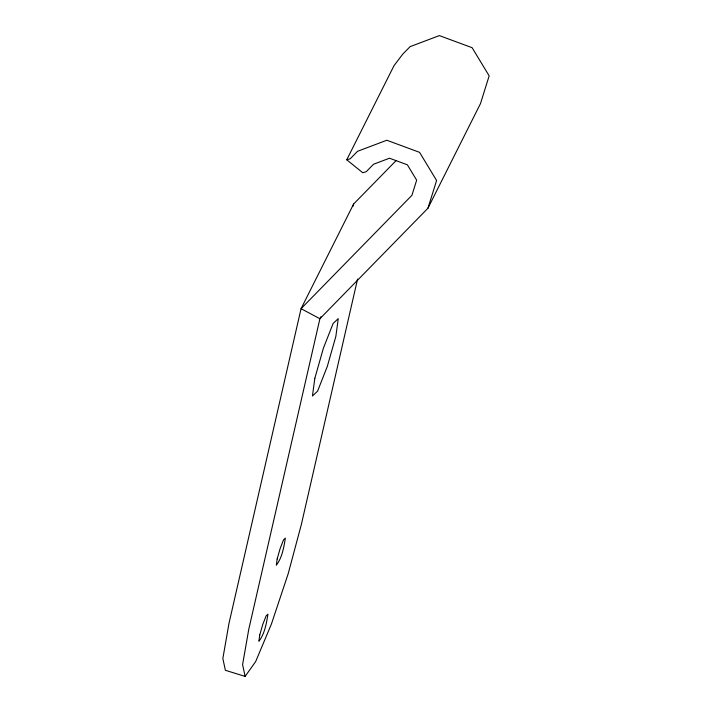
<?xml version="1.0" encoding="UTF-8"?>
<svg xmlns="http://www.w3.org/2000/svg" width="712" height="712" viewBox="0 0 712 712"><rect width="100%" height="100%" fill="white"/><g stroke="black" fill="none" stroke-linecap="round" stroke-linejoin="round"><path stroke-width="1.07" d="M353.116 206.195L353.606 204.032L396.255 160.431M357.575 279.015L301.301 524.726L288.102 573.997L271.406 624.077L255.67 661.564L245.124 676.4L225.384 670.303L222.847 658.52L229.006 623.276L301.06 308.679L353.606 204.032M427.939 208.233L436.598 180.501L419.564 152.341L386.812 140.246L357.531 151.309L350.215 158.785L346.744 159.791L362.746 172.731L366.217 171.725L373.533 164.241L389.508 158.215L407.371 164.81L416.662 180.172L411.937 195.293L301.06 308.679L319.902 318.718L427.939 208.233L480.493 103.587L489.153 75.855L472.109 47.695L439.357 35.6L410.076 46.663L402.761 54.139L394.039 65.611L346.744 159.791M320.889 316.742L319.902 318.718L248.755 629.372L242.596 664.616L245.124 676.4M259.747 635.033L258.91 641.254C264.704 633.813 266.457 623.409 267.943 614.162L266.137 615.88L262.737 624.522L259.747 635.033M277.164 558.973L276.327 565.194C282.121 557.754 283.874 547.35 285.361 538.103L283.554 539.821L280.163 548.462L277.164 558.973M314.837 378.25L312.443 396.023L317.605 391.119L327.306 366.422L335.859 336.393L338.253 318.62L333.091 323.515L323.39 348.212L314.837 378.25"/></g></svg>
